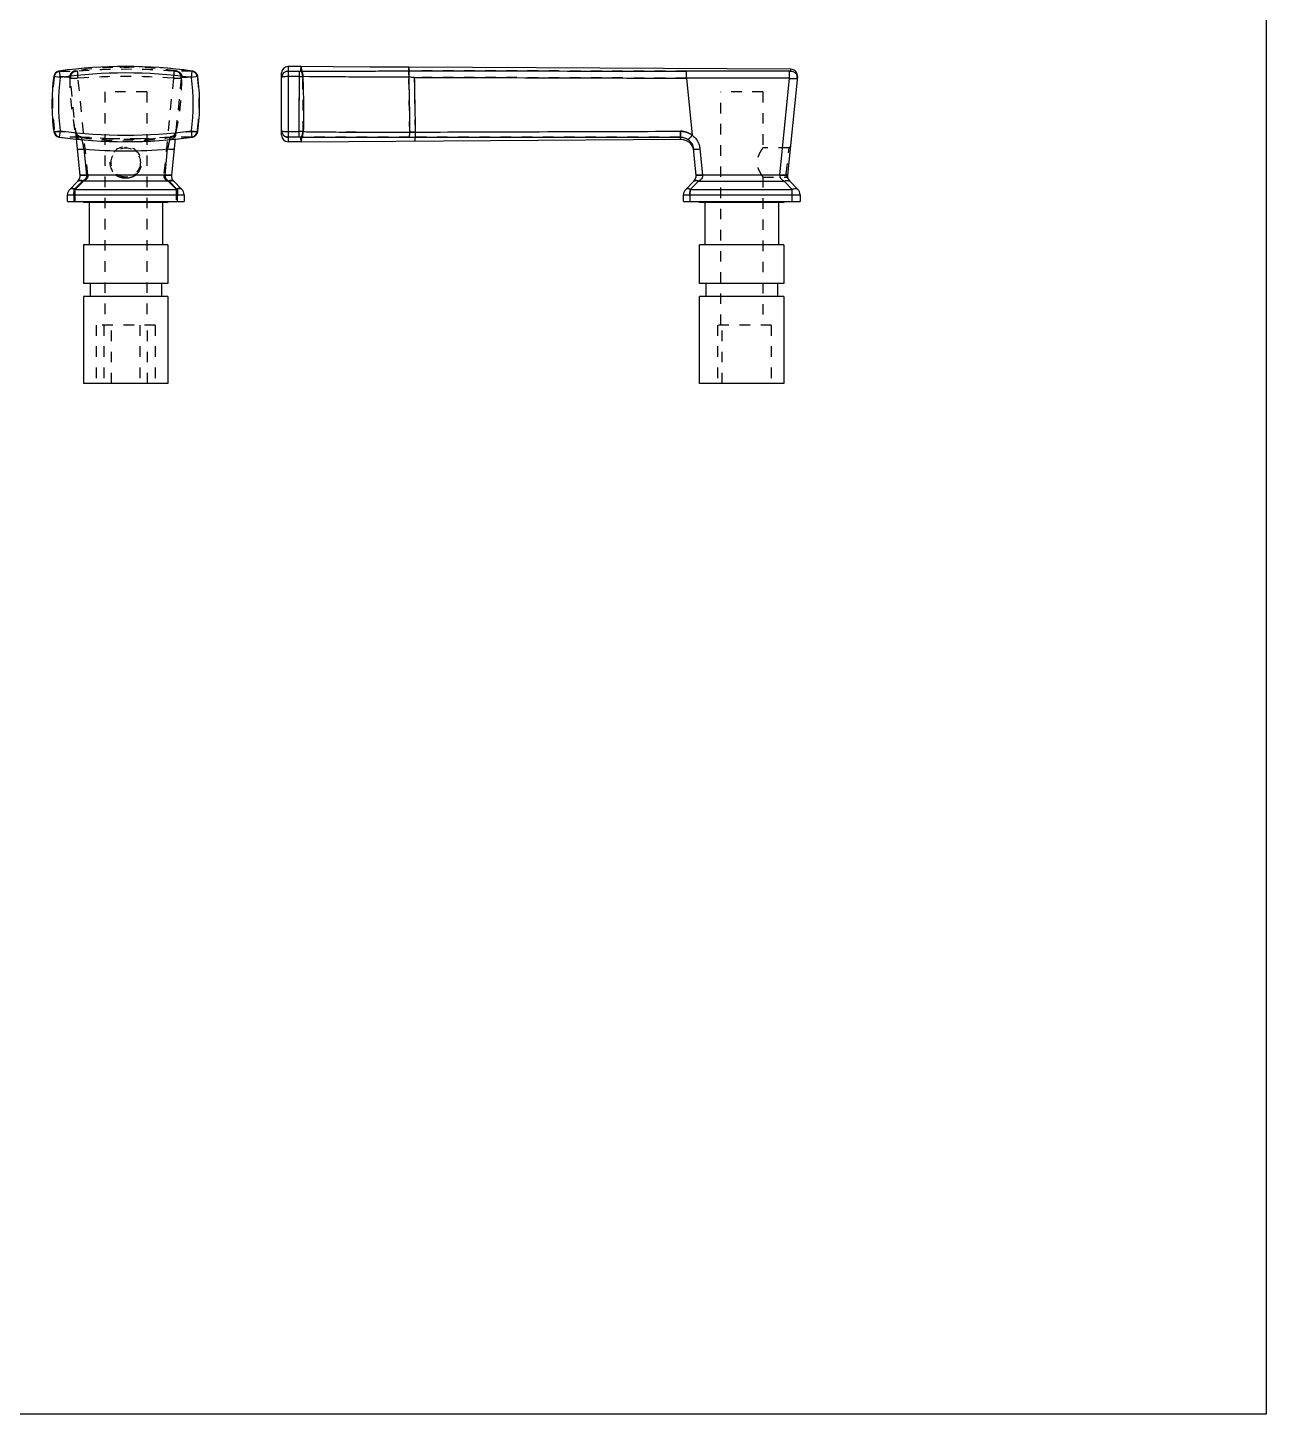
# Model space of a CAD drawing. Header units: millimetres. Extents: x 583 to 1942, y -5112 to 253.
# Drawn here: x 1082.4 to 1273.5, y -233.6 to -19.6 of the extents above; entities that cross this region are included whole.
import ezdxf

# ---------------------------------------------------------------- set-up
doc = ezdxf.new("R2010")
doc.units = ezdxf.units.MM
doc.header["$LTSCALE"] = 16.335
doc.linetypes.add('HIDDEN', pattern=[0.2, 0.1, -0.1])
doc.layers.get('0').update_dxf_attribs({"linetype": 'CONTINUOUS'})
doc.layers.add('DEFAULT_2', color=8, linetype='HIDDEN')

msp = doc.modelspace()

# ---------------------------------------------------------------- linework, layer by layer
at = {"color": 7, "linetype": 'Continuous'}
for p, q in [((1122.585, -25.629), (1122.585, -37.229)), ((1124.579, -25.629), (1122.585, -25.629)), ((1124.58, -25.707), (1124.579, -25.629)), ((1124.595, -25.63), (1124.622, -26.326)), ((1087.411, -27.321), (1086.42, -27.186)), ((1087.274, -26.331), (1087.411, -27.321)), ((1107.652, -27.321), (1107.788, -26.331)), ((1108.643, -27.186), (1107.652, -27.321)), ((1121.585, -36.229), (1121.585, -26.629)), ((1122.585, -26.331), (1124.298, -26.331)), ((1124.298, -27.186), (1122.585, -27.186)), ((1124.298, -26.331), (1124.298, -27.186)), ((1124.606, -26.326), (1124.622, -26.326)), ((1200.173, -26.063), (1141.199, -25.725)), ((1141.216, -26.303), (1141.201, -25.726)), ((1141.216, -26.303), (1142.056, -26.304)), ((1199.941, -26.353), (1184.034, -26.335)), ((1184.034, -27.43), (1184.912, -36.206)), ((1199.939, -27.45), (1184.034, -27.43)), ((1198.447, -42.371), (1199.939, -27.45)), ((1201.162, -27.163), (1199.641, -42.371)), ((1199.939, -27.45), (1199.941, -26.353)), ((1200.141, -26.338), (1200.173, -26.063)), ((1086.42, -35.672), (1087.411, -35.537)), ((1087.411, -35.537), (1087.274, -36.527)), ((1107.788, -36.527), (1107.652, -35.537)), ((1107.652, -35.537), (1108.643, -35.672)), ((1122.585, -35.672), (1124.217, -35.672)), ((1124.217, -35.672), (1124.217, -36.527)), ((1142.201, -35.747), (1142.188, -35.747)), ((1090.475, -42.371), (1089.915, -36.77)), ((1091.068, -38.354), (1091.47, -42.371)), ((1103.593, -42.371), (1103.995, -38.354)), ((1105.148, -36.77), (1104.588, -42.371)), ((1124.217, -36.527), (1122.585, -36.527)), ((1124.578, -37.229), (1122.585, -37.229)), ((1124.578, -37.229), (1124.577, -37.151)), ((1124.595, -37.227), (1183.153, -36.85)), ((1124.595, -37.227), (1124.599, -37.15)), ((1124.599, -37.15), (1124.635, -36.535)), ((1141.327, -36.54), (1142.201, -36.539)), ((1142.211, -37.113), (1142.201, -36.539)), ((1183.128, -36.508), (1183.153, -36.85)), ((1185.528, -42.371), (1185.127, -38.354)), ((1186.122, -38.354), (1186.523, -42.371)), ((1103.593, -42.371), (1091.47, -42.371)), ((1198.447, -42.371), (1186.523, -42.371)), ((1088.883, -44.585), (1090.129, -43.339)), ((1090.836, -43.339), (1089.59, -44.585)), ((1089.59, -44.585), (1105.473, -44.585)), ((1104.226, -43.339), (1090.836, -43.339)), ((1105.473, -44.585), (1104.226, -43.339)), ((1104.933, -43.339), (1106.18, -44.585)), ((1183.936, -44.585), (1185.183, -43.339)), ((1185.89, -43.339), (1184.643, -44.585)), ((1184.643, -44.585), (1200.385, -44.585)), ((1185.89, -43.339), (1199.138, -43.339)), ((1200.385, -44.585), (1199.138, -43.339)), ((1199.987, -43.339), (1201.233, -44.585)), ((1200.385, -46.436), (1200.385, -44.585)), ((1088.531, -46.436), (1088.531, -45.434)), ((1088.531, -45.434), (1106.531, -45.434)), ((1088.531, -46.436), (1106.531, -46.436)), ((1089.531, -45.434), (1089.531, -46.436)), ((1091.031, -46.436), (1091.031, -46.636)), ((1104.031, -46.636), (1091.032, -46.636)), ((1091.881, -46.636), (1091.881, -53.136)), ((1103.181, -46.636), (1103.181, -53.136)), ((1104.031, -46.436), (1104.031, -46.636)), ((1105.531, -46.436), (1105.531, -45.434)), ((1106.531, -45.434), (1106.531, -46.436)), ((1183.585, -45.434), (1201.585, -45.434)), ((1183.585, -46.436), (1183.585, -45.434)), ((1183.585, -46.436), (1201.585, -46.436)), ((1184.585, -45.434), (1184.585, -46.436)), ((1186.085, -46.636), (1186.085, -46.436)), ((1199.085, -46.636), (1186.085, -46.636)), ((1186.935, -53.136), (1186.935, -46.636)), ((1198.235, -46.636), (1198.235, -53.136)), ((1199.085, -46.436), (1199.085, -46.636)), ((1201.585, -45.434), (1201.585, -46.436)), ((1091.031, -53.136), (1091.031, -59.136)), ((1104.031, -53.136), (1091.032, -53.136)), ((1104.031, -53.136), (1104.031, -59.136)), ((1199.085, -53.136), (1186.085, -53.136)), ((1186.085, -59.136), (1186.085, -53.136)), ((1199.085, -53.136), (1199.085, -59.136)), ((1104.031, -59.136), (1091.032, -59.136)), ((1092.031, -59.136), (1092.031, -61.136)), ((1103.031, -59.136), (1103.031, -61.136)), ((1199.085, -59.136), (1186.085, -59.136)), ((1187.085, -61.136), (1187.085, -59.136)), ((1198.085, -59.136), (1198.085, -61.136)), ((1091.031, -61.136), (1091.031, -74.536)), ((1104.031, -61.136), (1091.032, -61.136)), ((1104.031, -61.136), (1104.031, -74.536)), ((1199.085, -61.136), (1186.085, -61.136)), ((1186.085, -74.536), (1186.085, -61.136)), ((1199.085, -61.136), (1199.085, -74.536)), ((1104.031, -74.536), (1091.032, -74.536)), ((1199.085, -74.536), (1186.085, -74.536))]:
    msp.add_line(p, q, dxfattribs=at)
msp.add_lwpolyline([(900.731, 123.441), (1273.515, 123.441), (1273.515, -233.611), (900.731, -233.611)], close=True)
for points in [[(1141.201, -25.726), (1135.183, -25.716), (1129.547, -25.702), (1124.595, -25.63)], [(1183.153, -36.85), (1183.541, -36.886), (1184.027, -37.045), (1184.457, -37.322), (1184.802, -37.7), (1185.04, -38.152), (1185.089, -38.363)]]:
    msp.add_lwpolyline(points, dxfattribs=at)
for centre, radius, start, end in [((1097.531, -100.949), 75.32, 82.17328, 97.82672), ((1122.585, -26.629), 1, 90, 180), ((1117.569, -31.429), 31.437, 172.24357, 187.75646), ((1087.411, -27.321), 1, 97.82589, 172.23243), ((1117.569, -31.429), 30.437, 172.24393, 187.75609), ((1097.531, -100.951), 74.322, 82.17343, 97.82654), ((1077.494, -31.429), 30.437, 352.24393, 7.75609), ((1107.652, -27.321), 1, 7.76757, 82.17411), ((1077.494, -31.429), 31.437, 352.24357, 7.75646), ((1122.574, -27.322), 0.99, 143.72902, 179.92829), ((2787.336, -47.209), 1663.159, 179.31019, 179.602533), ((1124.298, -19.458), 6.873, 269.99736, 272.08186), ((1124.587, -28.479), 2.153, 89.47337, 91.02774), ((1124.78, -31.017), 3.828, 88.86528, 89.74008), ((1200.167, -27.063), 1, 354.28941, 89.67188), ((1200.157, -27.333), 0.983, 9.88757, 14.23324), ((1200.145, -27.335), 0.995, 8.15622, 9.89277), ((1200.137, -27.336), 1.003, 354.35151, 8.15338), ((1087.411, -35.537), 1, 187.76756, 262.17411), ((1097.531, 38.093), 74.322, 262.17343, 277.82654), ((1107.652, -35.537), 1, 277.82589, 352.23244), ((1122.574, -35.535), 0.99, 180.07116, 216.2205), ((1122.585, -36.229), 1, 180, 270), ((1123.354, -308.02), 272.35, 89.685, 89.81846), ((1124.873, -31.851), 3.823, 269.68599, 270.73165), ((1124.945, -34.782), 0.893, 268.473, 269.45662), ((1183.137, -38.581), 2.965, 53.23397, 90.15175), ((1097.531, 38.091), 75.32, 262.17328, 277.82672), ((1097.531, 31.796), 70.447, 264.73598, 275.264), ((1225.554, -61.803), 123.8, 168.39928, 169.08167), ((1124.222, -43.155), 6.628, 87.29539, 90.03824), ((1124.585, -34.366), 2.169, 268.66825, 270.50809), ((1124.585, -34.436), 2.099, 270.53758, 271.38975), ((1089.281, -42.49), 1.2, 315, 5.71059), ((1105.782, -42.49), 1.2, 174.28941, 225), ((1184.334, -42.49), 1.2, 314.9989, 5.71059), ((1200.835, -42.49), 1.2, 174.28941, 225), ((1089.731, -45.434), 1.2, 135, 180), ((1105.331, -45.434), 1.2, 0, 45), ((1184.785, -45.434), 1.2, 134.99967, 180), ((1200.385, -45.434), 1.2, 0, 45)]:
    msp.add_arc(centre, radius, start, end, dxfattribs=at)
for points, knots in [([(1122.585, -27.186), (1122.457, -27.186), (1122.221, -27.192), (1121.943, -27.214), (1121.763, -27.243), (1121.68, -27.262), (1121.63, -27.281), (1121.603, -27.294), (1121.585, -27.31), (1121.585, -27.321)], [0, 0, 0, 0, 0.3735406, 0.6912777, 0.8142711, 0.9072587, 0.9417514, 0.9681799, 1, 1, 1, 1]), ([(1121.776, -26.738), (1121.868, -26.614), (1122.115, -26.404), (1122.429, -26.331), (1122.585, -26.331)], [0, 0, 0, 0, 0.4991046, 1, 1, 1, 1]), ([(1124.298, -27.186), (1124.34, -27.186), (1124.507, -27.187), (1124.673, -27.188), (1124.798, -27.189)], [0, 0, 0, 0, 0.2525306, 1, 1, 1, 1]), ([(1124.548, -26.326), (1124.555, -26.197), (1124.567, -25.991), (1124.579, -25.784), (1124.58, -25.707)], [0, 0, 0, 0, 0.6246655, 1, 1, 1, 1]), ([(1124.548, -26.326), (1124.563, -26.334), (1124.595, -26.362), (1124.634, -26.423), (1124.673, -26.508), (1124.724, -26.663), (1124.77, -26.893), (1124.791, -27.087), (1124.798, -27.189)], [0, 0, 0, 0, 0.0563341, 0.1339992, 0.2362617, 0.3618436, 0.6666699, 1, 1, 1, 1]), ([(1124.606, -26.326), (1124.623, -26.334), (1124.656, -26.362), (1124.698, -26.423), (1124.738, -26.509), (1124.79, -26.664), (1124.834, -26.894), (1124.851, -27.088), (1124.856, -27.19)], [0, 0, 0, 0, 0.0592351, 0.1385901, 0.2414463, 0.3667648, 0.6694108, 1, 1, 1, 1]), ([(1124.622, -26.326), (1126.004, -26.347), (1131.536, -26.384), (1137.067, -26.301), (1141.216, -26.303)], [0, 0, 0, 0, 0.249876, 1, 1, 1, 1]), ([(1124.86, -27.19), (1124.858, -27.086), (1124.843, -26.893), (1124.801, -26.664), (1124.753, -26.513), (1124.714, -26.427), (1124.673, -26.365), (1124.639, -26.335), (1124.622, -26.326)], [0, 0, 0, 0, 0.3370442, 0.6331196, 0.7551411, 0.8569222, 0.938059, 1, 1, 1, 1]), ([(1124.86, -27.19), (1124.894, -28.604), (1124.965, -31.431), (1124.962, -34.261), (1124.922, -35.674)], [0, 0, 0, 0, 0.5001122, 1, 1, 1, 1]), ([(1141.224, -27.297), (1138.469, -27.273), (1133.015, -27.257), (1127.56, -27.228), (1124.86, -27.19)], [0, 0, 0, 0, 0.5050522, 1, 1, 1, 1]), ([(1141.216, -26.303), (1141.218, -26.417), (1141.222, -26.748), (1141.225, -27.079), (1141.224, -27.297)], [0, 0, 0, 0, 0.3430771, 1, 1, 1, 1]), ([(1141.224, -27.297), (1141.224, -28.712), (1141.274, -31.53), (1141.334, -34.347), (1141.341, -35.749)], [0, 0, 0, 0, 0.5024094, 1, 1, 1, 1]), ([(1142.057, -27.3), (1142.067, -28.715), (1142.131, -31.53), (1142.187, -34.346), (1142.188, -35.747)], [0, 0, 0, 0, 0.5024015, 1, 1, 1, 1]), ([(1184.034, -27.43), (1184.034, -27.185), (1184.034, -26.82), (1184.034, -26.455), (1184.034, -26.335)], [0, 0, 0, 0, 0.670886, 1, 1, 1, 1]), ([(1199.939, -27.45), (1200.017, -27.456), (1200.168, -27.467), (1200.388, -27.479), (1200.592, -27.486), (1200.77, -27.487), (1200.917, -27.483), (1201.027, -27.474), (1201.095, -27.462), (1201.127, -27.449), (1201.135, -27.439), (1201.135, -27.435)], [0, 0, 0, 0, 0.1924576, 0.3777343, 0.54828, 0.6979462, 0.8212839, 0.9137738, 0.9726413, 0.9895919, 1, 1, 1, 1]), ([(1199.941, -26.353), (1199.966, -26.353), (1200.003, -26.353), (1200.05, -26.351), (1200.08, -26.349), (1200.105, -26.347), (1200.124, -26.345), (1200.134, -26.342), (1200.141, -26.34), (1200.141, -26.338)], [0, 0, 0, 0, 0.37751, 0.5488187, 0.6992118, 0.8224478, 0.9150745, 0.9745469, 1, 1, 1, 1]), ([(1200.141, -26.338), (1200.243, -26.339), (1200.457, -26.371), (1200.701, -26.498), (1200.871, -26.648), (1201.011, -26.826), (1201.082, -26.984), (1201.109, -27.092)], [0, 0, 0, 0, 0.2320921, 0.4846086, 0.6151934, 0.745907, 1, 1, 1, 1]), ([(1121.585, -35.537), (1121.585, -35.547), (1121.603, -35.564), (1121.63, -35.577), (1121.68, -35.596), (1121.763, -35.615), (1121.943, -35.643), (1122.221, -35.666), (1122.457, -35.672), (1122.585, -35.672)], [0, 0, 0, 0, 0.0318208, 0.0582499, 0.0927431, 0.1857326, 0.3087282, 0.6264693, 1, 1, 1, 1]), ([(1122.585, -36.527), (1122.429, -36.527), (1122.114, -36.453), (1121.867, -36.244), (1121.776, -36.119)], [0, 0, 0, 0, 0.500905, 1, 1, 1, 1]), ([(1124.535, -36.535), (1124.553, -36.527), (1124.592, -36.501), (1124.644, -36.441), (1124.693, -36.355), (1124.758, -36.201), (1124.817, -35.971), (1124.843, -35.776), (1124.852, -35.674)], [0, 0, 0, 0, 0.0638053, 0.1461097, 0.2503673, 0.3757542, 0.6752912, 1, 1, 1, 1]), ([(1124.604, -36.535), (1124.649, -36.518), (1124.709, -36.456), (1124.77, -36.353), (1124.836, -36.199), (1124.893, -35.97), (1124.915, -35.776), (1124.922, -35.674)], [0, 0, 0, 0, 0.1506354, 0.2558912, 0.3811709, 0.6783298, 1, 1, 1, 1]), ([(1124.635, -36.535), (1124.679, -36.517), (1124.738, -36.454), (1124.797, -36.351), (1124.859, -36.197), (1124.912, -35.969), (1124.932, -35.775), (1124.937, -35.675)], [0, 0, 0, 0, 0.1507767, 0.2561101, 0.3814224, 0.6784635, 1, 1, 1, 1]), ([(1124.937, -35.674), (1125.1, -35.677), (1125.428, -35.685), (1125.921, -35.693), (1126.416, -35.701), (1127.08, -35.71), (1127.914, -35.72), (1129.259, -35.731), (1130.956, -35.74), (1133.006, -35.745), (1135.073, -35.749), (1137.853, -35.752), (1139.944, -35.751), (1141.341, -35.749)], [0, 0, 0, 0, 0.0299162, 0.0599642, 0.0901381, 0.1204262, 0.1813465, 0.2426923, 0.3664947, 0.4915488, 0.6176228, 0.7445264, 1, 1, 1, 1]), ([(1141.327, -36.54), (1141.331, -36.509), (1141.333, -36.419), (1141.338, -36.247), (1141.34, -36.013), (1141.341, -35.84), (1141.341, -35.749)], [0, 0, 0, 0, 0.1163195, 0.3430269, 0.6535542, 1, 1, 1, 1]), ([(1142.188, -35.747), (1142.188, -35.922), (1142.188, -36.186), (1142.188, -36.45), (1142.187, -36.539)], [0, 0, 0, 0, 0.6611989, 1, 1, 1, 1]), ([(1183.128, -36.508), (1183.129, -36.479), (1183.129, -36.384), (1183.129, -36.194), (1183.129, -35.925), (1183.129, -35.723), (1183.129, -35.616)], [0, 0, 0, 0, 0.0961542, 0.3189928, 0.6408871, 1, 1, 1, 1]), ([(1184.912, -36.206), (1184.844, -36.296), (1184.743, -36.427), (1184.61, -36.592), (1184.522, -36.699), (1184.448, -36.786), (1184.389, -36.849), (1184.352, -36.886), (1184.33, -36.903), (1184.322, -36.907), (1184.318, -36.908)], [0, 0, 0, 0, 0.3658318, 0.5381648, 0.6911477, 0.8165794, 0.9103489, 0.970524, 0.9887898, 1, 1, 1, 1]), ([(1184.912, -36.206), (1185.081, -36.333), (1185.394, -36.622), (1185.762, -37.143), (1186.015, -37.728), (1186.101, -38.144), (1186.122, -38.354)], [0, 0, 0, 0, 0.2503259, 0.5004078, 0.7502802, 1, 1, 1, 1]), ([(1090.073, -38.354), (1090.074, -38.362), (1090.092, -38.372), (1090.116, -38.378), (1090.166, -38.387), (1090.251, -38.393), (1090.378, -38.396), (1090.533, -38.392), (1090.767, -38.381), (1090.947, -38.366), (1091.068, -38.354)], [0, 0, 0, 0, 0.0243321, 0.0476897, 0.0800616, 0.1732859, 0.3016754, 0.4595848, 0.6362298, 1, 1, 1, 1]), ([(1091.068, -38.354), (1091.041, -38.215), (1090.947, -37.733), (1090.851, -37.251), (1090.78, -36.908)], [0, 0, 0, 0, 0.2877554, 1, 1, 1, 1]), ([(1103.995, -38.354), (1104.116, -38.366), (1104.296, -38.381), (1104.53, -38.392), (1104.685, -38.396), (1104.812, -38.393), (1104.896, -38.387), (1104.946, -38.378), (1104.971, -38.372), (1104.989, -38.362), (1104.99, -38.354)], [0, 0, 0, 0, 0.3637702, 0.5404152, 0.6983246, 0.8267141, 0.9199384, 0.9523103, 0.9756679, 1, 1, 1, 1]), ([(1124.577, -37.151), (1124.574, -37.074), (1124.559, -36.868), (1124.543, -36.663), (1124.535, -36.535)], [0, 0, 0, 0, 0.3753438, 1, 1, 1, 1]), ([(1124.635, -36.535), (1125.987, -36.536), (1129.425, -36.538), (1134.989, -36.542), (1139.201, -36.541), (1141.327, -36.54)], [0, 0, 0, 0, 0.2429088, 0.617882, 1, 1, 1, 1]), ([(1183.128, -36.508), (1183.34, -36.508), (1183.767, -36.578), (1184.149, -36.78), (1184.318, -36.908)], [0, 0, 0, 0, 0.4996925, 1, 1, 1, 1]), ([(1184.318, -36.908), (1184.544, -37.078), (1184.926, -37.518), (1185.098, -38.074), (1185.127, -38.354)], [0, 0, 0, 0, 0.4999965, 1, 1, 1, 1]), ([(1185.127, -38.354), (1185.127, -38.362), (1185.145, -38.372), (1185.17, -38.378), (1185.22, -38.387), (1185.304, -38.393), (1185.431, -38.396), (1185.586, -38.392), (1185.82, -38.381), (1186, -38.366), (1186.122, -38.354)], [0, 0, 0, 0, 0.0243322, 0.0476899, 0.080062, 0.1732865, 0.3016762, 0.4595858, 0.6362306, 1, 1, 1, 1]), ([(1091.47, -42.371), (1091.349, -42.383), (1091.169, -42.397), (1090.935, -42.409), (1090.78, -42.412), (1090.653, -42.41), (1090.568, -42.404), (1090.518, -42.395), (1090.494, -42.388), (1090.476, -42.379), (1090.475, -42.371)], [0, 0, 0, 0, 0.3631813, 0.5397348, 0.6977003, 0.8262635, 0.9196999, 0.9521647, 0.9755962, 1, 1, 1, 1]), ([(1091.47, -42.371), (1091.488, -42.469), (1091.477, -42.678), (1091.33, -42.953), (1091.106, -43.174), (1090.929, -43.288), (1090.836, -43.339)], [0, 0, 0, 0, 0.2429514, 0.489927, 0.7427963, 1, 1, 1, 1]), ([(1103.593, -42.371), (1103.582, -42.424), (1103.577, -42.533), (1103.608, -42.692), (1103.671, -42.839), (1103.788, -43.01), (1103.972, -43.184), (1104.14, -43.292), (1104.226, -43.339)], [0, 0, 0, 0, 0.1313613, 0.262406, 0.3908825, 0.5167521, 0.7612414, 1, 1, 1, 1]), ([(1104.588, -42.371), (1104.587, -42.379), (1104.569, -42.388), (1104.545, -42.395), (1104.495, -42.404), (1104.411, -42.41), (1104.284, -42.412), (1104.129, -42.409), (1103.895, -42.397), (1103.714, -42.383), (1103.593, -42.371)], [0, 0, 0, 0, 0.0242635, 0.0475483, 0.0798284, 0.1728414, 0.3010567, 0.4589085, 0.6356428, 1, 1, 1, 1]), ([(1186.523, -42.371), (1186.402, -42.383), (1186.222, -42.397), (1185.989, -42.409), (1185.834, -42.412), (1185.706, -42.41), (1185.622, -42.404), (1185.571, -42.395), (1185.547, -42.388), (1185.529, -42.379), (1185.528, -42.371)], [0, 0, 0, 0, 0.3631813, 0.5397348, 0.6977003, 0.8262635, 0.9196999, 0.9521647, 0.9755962, 1, 1, 1, 1]), ([(1186.523, -42.371), (1186.541, -42.469), (1186.531, -42.678), (1186.383, -42.953), (1186.16, -43.174), (1185.983, -43.288), (1185.89, -43.339)], [0, 0, 0, 0, 0.2429514, 0.489927, 0.7427963, 1, 1, 1, 1]), ([(1198.447, -42.371), (1198.435, -42.425), (1198.43, -42.538), (1198.477, -42.754), (1198.627, -42.984), (1198.868, -43.188), (1199.047, -43.293), (1199.138, -43.339)], [0, 0, 0, 0, 0.1309892, 0.2614421, 0.5140771, 0.7592724, 1, 1, 1, 1]), ([(1199.641, -42.371), (1199.64, -42.38), (1199.619, -42.391), (1199.59, -42.4), (1199.551, -42.407), (1199.501, -42.412), (1199.412, -42.418), (1199.276, -42.42), (1199.09, -42.416), (1198.81, -42.403), (1198.593, -42.385), (1198.447, -42.371)], [0, 0, 0, 0, 0.0242631, 0.0475474, 0.0798265, 0.1216873, 0.1728609, 0.3010726, 0.4589204, 0.6356505, 1, 1, 1, 1]), ([(1089.59, -44.585), (1089.527, -44.553), (1089.399, -44.502), (1089.203, -44.466), (1089.022, -44.489), (1088.92, -44.547), (1088.883, -44.585)], [0, 0, 0, 0, 0.2829276, 0.5496817, 0.7875334, 1, 1, 1, 1]), ([(1089.531, -45.434), (1089.531, -45.28), (1089.54, -44.996), (1089.569, -44.713), (1089.59, -44.585)], [0, 0, 0, 0, 0.5411425, 1, 1, 1, 1]), ([(1090.129, -43.339), (1090.167, -43.301), (1090.268, -43.243), (1090.449, -43.22), (1090.645, -43.256), (1090.773, -43.307), (1090.836, -43.339)], [0, 0, 0, 0, 0.2124795, 0.4503382, 0.7170884, 1, 1, 1, 1]), ([(1104.226, -43.339), (1104.296, -43.304), (1104.433, -43.251), (1104.636, -43.219), (1104.809, -43.248), (1104.9, -43.305), (1104.933, -43.339)], [0, 0, 0, 0, 0.3121423, 0.584685, 0.8096205, 1, 1, 1, 1]), ([(1106.18, -44.585), (1106.146, -44.551), (1106.055, -44.495), (1105.882, -44.466), (1105.68, -44.497), (1105.543, -44.55), (1105.473, -44.585)], [0, 0, 0, 0, 0.1903913, 0.4153342, 0.6878744, 1, 1, 1, 1]), ([(1105.473, -44.585), (1105.494, -44.714), (1105.522, -44.996), (1105.531, -45.28), (1105.531, -45.434)], [0, 0, 0, 0, 0.4592558, 1, 1, 1, 1]), ([(1184.643, -44.585), (1184.58, -44.553), (1184.452, -44.502), (1184.256, -44.466), (1184.075, -44.489), (1183.974, -44.547), (1183.936, -44.585)], [0, 0, 0, 0, 0.2829276, 0.5496817, 0.7875334, 1, 1, 1, 1]), ([(1184.585, -45.434), (1184.585, -45.28), (1184.594, -44.996), (1184.622, -44.713), (1184.643, -44.585)], [0, 0, 0, 0, 0.5411425, 1, 1, 1, 1]), ([(1185.183, -43.339), (1185.22, -43.301), (1185.322, -43.243), (1185.503, -43.22), (1185.698, -43.256), (1185.827, -43.307), (1185.89, -43.339)], [0, 0, 0, 0, 0.2124798, 0.4503387, 0.7170888, 1, 1, 1, 1]), ([(1199.138, -43.339), (1199.222, -43.297), (1199.387, -43.232), (1199.63, -43.195), (1199.837, -43.23), (1199.947, -43.298), (1199.987, -43.339)], [0, 0, 0, 0, 0.3124611, 0.58482, 0.809764, 1, 1, 1, 1]), ([(1200.385, -44.585), (1200.466, -44.544), (1200.625, -44.481), (1200.863, -44.443), (1201.075, -44.472), (1201.19, -44.542), (1201.233, -44.585)], [0, 0, 0, 0, 0.3020114, 0.5671693, 0.7956576, 1, 1, 1, 1])]:
    msp.add_open_spline(points, degree=3, knots=knots, dxfattribs=at)
for points in [[(1142.057, -27.3), (1141.779, -27.298), (1141.502, -27.299), (1141.224, -27.297)], [(1142.056, -26.304), (1156.049, -26.314), (1170.041, -26.324), (1184.034, -26.335)], [(1142.057, -27.3), (1156.049, -27.343), (1170.042, -27.386), (1184.034, -27.43)], [(1142.188, -35.747), (1141.906, -35.748), (1141.624, -35.748), (1141.341, -35.749)], [(1142.201, -35.747), (1155.844, -35.704), (1169.486, -35.661), (1183.129, -35.616)], [(1142.201, -36.539), (1155.843, -36.529), (1169.486, -36.519), (1183.128, -36.507)]]:
    msp.add_open_spline(points, degree=3, dxfattribs=at)
at = {"layer": 'DEFAULT_2', "color": 8, "linetype": 'HIDDEN'}
for p, q in [((1124.59, -25.629), (1124.579, -25.629)), ((1088.879, -27.3), (1088.877, -27.297)), ((1089.915, -36.77), (1088.981, -27.43)), ((1089.729, -26.303), (1089.733, -26.304)), ((1089.881, -26.335), (1089.733, -26.304)), ((1089.881, -26.335), (1089.901, -26.353)), ((1090.101, -26.338), (1089.901, -26.353)), ((1091.669, -42.371), (1090.175, -27.435)), ((1096.635, -25.723), (1096.819, -25.72)), ((1097.231, -25.716), (1096.798, -25.72)), ((1097.538, -25.716), (1097.026, -25.718)), ((1097.279, -25.716), (1097.539, -25.716)), ((1097.538, -25.716), (1098.042, -25.718)), ((1098.269, -25.72), (1097.843, -25.716)), ((1098.425, -25.723), (1098.249, -25.72)), ((1104.887, -27.435), (1103.394, -42.371)), ((1105.103, -26.349), (1104.962, -26.338)), ((1105.161, -26.353), (1105.103, -26.349)), ((1106.082, -27.43), (1105.148, -36.77)), ((1105.161, -26.353), (1105.182, -26.335)), ((1105.33, -26.304), (1105.182, -26.335)), ((1105.333, -26.303), (1105.33, -26.304)), ((1108.579, -27.189), (1108.563, -27.19)), ((1124.622, -26.326), (1124.606, -26.326)), ((1141.201, -25.726), (1141.21, -26.303)), ((1141.341, -35.749), (1141.224, -27.297)), ((1142.057, -27.3), (1141.224, -27.297)), ((1142.057, -27.3), (1142.188, -35.747)), ((1094.281, -29.536), (1094.281, -65.536)), ((1100.781, -29.536), (1094.282, -29.536)), ((1100.781, -29.536), (1100.781, -65.536)), ((1195.835, -29.536), (1189.335, -29.536)), ((1189.335, -65.536), (1189.335, -29.536)), ((1195.835, -29.536), (1195.835, -38.186)), ((1086.549, -35.674), (1086.555, -35.675)), ((1086.555, -35.675), (1089.733, -35.749)), ((1089.733, -35.749), (1089.741, -35.747)), ((1089.741, -35.747), (1089.741, -35.747)), ((1089.8, -35.649), (1089.8, -35.648)), ((1089.8, -35.648), (1089.801, -35.656)), ((1089.801, -35.656), (1089.805, -35.693)), ((1089.805, -35.693), (1089.819, -35.819)), ((1089.819, -35.819), (1089.858, -36.206)), ((1105.239, -35.863), (1105.255, -35.719)), ((1105.322, -35.747), (1105.322, -35.747)), ((1124.922, -35.674), (1124.937, -35.675)), ((1141.341, -35.749), (1142.188, -35.747)), ((1087.347, -36.535), (1087.341, -36.535)), ((1090.549, -36.54), (1087.347, -36.535)), ((1090.559, -36.539), (1090.549, -36.54)), ((1090.691, -36.507), (1090.559, -36.539)), ((1090.559, -36.539), (1090.559, -36.539)), ((1097.531, -38.006), (1097.531, -38.186)), ((1104.504, -36.539), (1104.372, -36.507)), ((1104.514, -36.54), (1104.504, -36.539)), ((1104.504, -36.539), (1104.504, -36.539)), ((1107.716, -36.535), (1104.514, -36.54)), ((1107.716, -36.535), (1107.722, -36.535)), ((1124.578, -37.229), (1124.591, -37.229)), ((1124.635, -36.535), (1124.595, -37.227)), ((1183.153, -36.85), (1183.128, -36.508)), ((1185.089, -38.363), (1185.156, -38.65)), ((1199.879, -38.186), (1195.835, -38.186)), ((1199.442, -42.194), (1199.879, -38.186)), ((1200.078, -38.006), (1199.879, -38.186)), ((1096.002, -42.371), (1096.127, -42.194)), ((1097.531, -42.686), (1097.531, -42.83)), ((1099.06, -42.371), (1098.936, -42.194)), ((1195.835, -42.686), (1199.493, -42.686)), ((1195.835, -42.686), (1195.835, -65.536)), ((1199.641, -42.371), (1199.442, -42.194)), ((1199.493, -42.686), (1199.685, -42.83)), ((1089.731, -44.585), (1090.978, -43.339)), ((1089.731, -46.436), (1089.731, -44.585)), ((1104.085, -43.339), (1105.331, -44.585)), ((1105.331, -44.585), (1105.331, -46.436)), ((1092.981, -65.536), (1092.981, -74.536)), ((1102.081, -65.536), (1092.982, -65.536)), ((1094.155, -65.536), (1094.155, -74.536)), ((1095.35, -74.536), (1095.35, -65.536)), ((1099.713, -65.536), (1099.713, -74.536)), ((1100.908, -74.536), (1100.908, -65.536)), ((1102.081, -65.536), (1102.081, -74.536)), ((1197.135, -65.536), (1188.835, -65.536)), ((1188.835, -65.536), (1188.835, -74.536)), ((1189.535, -74.536), (1189.535, -65.536)), ((1197.135, -65.536), (1197.135, -74.536))]:
    msp.add_line(p, q, dxfattribs=at)
for points in [[(1090.691, -36.508), (1090.614, -36.497), (1090.512, -36.473), (1090.415, -36.439), (1090.323, -36.397), (1090.237, -36.345), (1090.158, -36.287), (1090.086, -36.222), (1090.022, -36.153), (1089.967, -36.08), (1089.92, -36.004), (1089.881, -35.927), (1089.849, -35.851), (1089.826, -35.776), (1089.81, -35.711), (1089.803, -35.669), (1089.801, -35.653), (1089.8, -35.649)], [(1105.263, -35.649), (1105.263, -35.648), (1105.262, -35.652), (1105.26, -35.669), (1105.251, -35.715), (1105.236, -35.779), (1105.214, -35.848), (1105.186, -35.918), (1105.151, -35.99), (1105.108, -36.062), (1105.057, -36.132), (1104.999, -36.199), (1104.935, -36.262), (1104.864, -36.319), (1104.786, -36.37), (1104.704, -36.415), (1104.617, -36.451), (1104.527, -36.48), (1104.435, -36.499), (1104.372, -36.508)], [(1105.255, -35.719), (1105.261, -35.662), (1105.262, -35.652)], [(1104.372, -36.508), (1099.859, -36.811), (1095.193, -36.81), (1090.691, -36.508)]]:
    msp.add_lwpolyline(points, dxfattribs=at)
msp.add_circle((1097.531, -40.436), 2.25, dxfattribs=at)
for centre, radius, start, end in [((1097.531, -100.936), 75.305, 82.20519, 97.79481), ((1117.947, -31.247), 31.708, 172.64798, 188.02621), ((1086.477, -27.506), 0.317, 86.01288, 88.92049), ((1133.332, -27.062), 44.456, 180.30278, 191.26845), ((1134.005, -26.962), 45.127, 180.42845, 191.22512), ((1089.877, -27.292), 1, 98.46878, 157.05996), ((1089.976, -27.33), 1, 95.45271, 185.71138), ((1089.978, -27.35), 1, 94.37778, 185.71134), ((1097.531, -78.755), 53.029, 81.53934, 98.46047), ((1097.531, -126.463), 100.4, 85.7559, 94.24412), ((1097.531, -126.557), 99.394, 85.7557, 94.2443), ((1105.087, -27.33), 1, 354.3023, 84.54729), ((1061.074, -26.964), 45.111, 348.77286, 359.57321), ((1062.016, -27.09), 44.17, 348.6958, 359.73261), ((1101.751, -23.927), 5.57, 321.04276, 322.73797), ((2787.737, -47.212), 1663.56, 179.31026, 179.602532), ((1124.3, -19.551), 6.779, 269.983, 272.0964), ((1124.781, -31.003), 3.814, 88.86417, 89.74149), ((159.138, -38.879), 965.789, 0.190123, 0.6935), ((1090.714, -35.554), 1, 191.2496, 260.52517), ((1093.689, -37.322), 4.25, 156.33155, 158.2486), ((1090.722, -35.553), 1, 191.19977, 260.6003), ((1090.791, -35.513), 1, 185.91704, 264.26349), ((1104.272, -35.513), 1, 275.73648, 354.08296), ((1104.341, -35.553), 1, 279.3997, 348.80023), ((1104.349, -35.554), 1, 279.47483, 348.7504), ((1101.377, -37.321), 4.247, 21.75123, 23.66954), ((1108.504, -35.543), 0.132, 271.4328, 273.98066), ((1108.531, -35.174), 0.501, 267.98755, 270.84642), ((1123.345, -310.302), 274.632, 89.6857, 89.81802), ((1124.872, -31.826), 3.849, 269.68926, 270.73103), ((1139.999, 1481.765), 1517.514, 269.431282, 270.05067), ((1097.531, 37.97), 75.198, 262.21617, 277.78383), ((1097.531, 5.622), 42.734, 260.60929, 279.39071), ((1097.531, 31.656), 68.506, 264.26907, 275.73089), ((1060.919, -43.09), 30.494, 11.69555, 11.82738), ((1097.531, -40.456), 2.45, 308.6175, 231.38226), ((1133.305, -42.915), 29.638, 168.17078, 168.30628), ((1124.218, -43.313), 6.786, 87.32819, 90.0063), ((1124.585, -34.48), 2.055, 270.53304, 271.39792)]:
    msp.add_arc(centre, radius, start, end, dxfattribs=at)
for points, knots in [([(1124.579, -25.629), (1124.579, -25.629), (1124.579, -25.63), (1124.58, -25.632), (1124.58, -25.636), (1124.58, -25.643), (1124.58, -25.655), (1124.58, -25.674), (1124.58, -25.699), (1124.58, -25.729), (1124.579, -25.764), (1124.577, -25.823), (1124.572, -25.909), (1124.565, -26.029), (1124.556, -26.17), (1124.551, -26.272), (1124.548, -26.326)], [0, 0, 0, 0, 0.0009847, 0.0039256, 0.0088223, 0.0156737, 0.0352364, 0.0626077, 0.0977849, 0.1407686, 0.1915625, 0.2501739, 0.3908687, 0.5628087, 0.7658885, 1, 1, 1, 1]), ([(1086.42, -27.186), (1086.42, -27.186), (1086.422, -27.187), (1086.424, -27.187), (1086.429, -27.187), (1086.44, -27.188), (1086.458, -27.188), (1086.474, -27.189), (1086.483, -27.189)], [0, 0, 0, 0, 0.0161526, 0.06302, 0.1412207, 0.2507737, 0.5635415, 1, 1, 1, 1]), ([(1086.483, -27.189), (1086.496, -27.084), (1086.554, -26.873), (1086.738, -26.599), (1087, -26.404), (1087.206, -26.34), (1087.308, -26.326)], [0, 0, 0, 0, 0.246799, 0.5048501, 0.760044, 1, 1, 1, 1]), ([(1086.5, -27.19), (1086.512, -27.085), (1086.57, -26.875), (1086.753, -26.602), (1087.012, -26.406), (1087.215, -26.34), (1087.316, -26.326)], [0, 0, 0, 0, 0.2476876, 0.5062402, 0.7611373, 1, 1, 1, 1]), ([(1088.877, -27.297), (1088.876, -27.295), (1088.872, -27.291), (1088.857, -27.285), (1088.827, -27.28), (1088.778, -27.274), (1088.71, -27.27), (1088.623, -27.265), (1088.519, -27.261), (1088.396, -27.257), (1088.197, -27.252), (1087.903, -27.244), (1087.498, -27.231), (1087.022, -27.214), (1086.681, -27.198), (1086.5, -27.189)], [0, 0, 0, 0, 0.0024375, 0.0063876, 0.0197283, 0.0406611, 0.0692579, 0.1055158, 0.1494069, 0.2008939, 0.259936, 0.4005318, 0.5709295, 0.7708654, 1, 1, 1, 1]), ([(1087.318, -26.326), (1087.216, -26.341), (1087.013, -26.409), (1086.755, -26.602), (1086.574, -26.874), (1086.513, -27.083), (1086.501, -27.19)], [0, 0, 0, 0, 0.2443482, 0.4942887, 0.747418, 1, 1, 1, 1]), ([(1087.318, -26.326), (1087.439, -26.337), (1087.692, -26.352), (1088.079, -26.359), (1088.471, -26.356), (1088.844, -26.346), (1089.133, -26.334), (1089.337, -26.325), (1089.464, -26.318), (1089.568, -26.312), (1089.639, -26.308), (1089.683, -26.305), (1089.706, -26.304), (1089.72, -26.304), (1089.727, -26.303), (1089.729, -26.303)], [0, 0, 0, 0, 0.1513757, 0.3148195, 0.4804922, 0.638572, 0.7792453, 0.8400254, 0.8928235, 0.93643, 0.9696348, 0.9819583, 0.9912275, 0.9972913, 1, 1, 1, 1]), ([(1088.956, -26.903), (1088.916, -26.995), (1088.882, -27.128), (1088.876, -27.263), (1088.877, -27.297)], [0, 0, 0, 0, 0.7488414, 1, 1, 1, 1]), ([(1088.981, -27.43), (1088.972, -27.419), (1088.938, -27.376), (1088.904, -27.332), (1088.879, -27.3)], [0, 0, 0, 0, 0.2555611, 1, 1, 1, 1]), ([(1090.175, -27.435), (1090.098, -27.442), (1089.947, -27.456), (1089.727, -27.471), (1089.524, -27.482), (1089.346, -27.487), (1089.199, -27.486), (1089.09, -27.481), (1089.023, -27.472), (1088.991, -27.462), (1088.983, -27.453), (1088.983, -27.45)], [0, 0, 0, 0, 0.1932501, 0.3792201, 0.5503136, 0.7003322, 0.8237828, 0.9160865, 0.9743125, 0.9906169, 1, 1, 1, 1]), ([(1090.175, -27.435), (1090.17, -27.371), (1090.161, -27.24), (1090.146, -27.044), (1090.135, -26.88), (1090.126, -26.755), (1090.12, -26.67), (1090.115, -26.593), (1090.111, -26.525), (1090.107, -26.468), (1090.104, -26.421), (1090.103, -26.389), (1090.102, -26.369), (1090.101, -26.358), (1090.101, -26.35), (1090.101, -26.344), (1090.101, -26.341), (1090.101, -26.338), (1090.101, -26.338)], [0, 0, 0, 0, 0.1751959, 0.3582257, 0.5378817, 0.6221871, 0.7004131, 0.7709446, 0.8328987, 0.885576, 0.9282771, 0.9605312, 0.9728647, 0.9827814, 0.9903654, 0.9957018, 0.9988779, 1, 1, 1, 1]), ([(1104.962, -26.338), (1104.962, -26.338), (1104.962, -26.341), (1104.962, -26.344), (1104.962, -26.35), (1104.962, -26.358), (1104.961, -26.369), (1104.96, -26.389), (1104.958, -26.421), (1104.956, -26.468), (1104.952, -26.525), (1104.948, -26.593), (1104.942, -26.67), (1104.937, -26.755), (1104.928, -26.88), (1104.916, -27.044), (1104.902, -27.24), (1104.892, -27.371), (1104.887, -27.435)], [0, 0, 0, 0, 0.0011219, 0.0042979, 0.0096343, 0.0172183, 0.0271349, 0.0394685, 0.0717228, 0.1144241, 0.1671018, 0.2290564, 0.2995882, 0.3778145, 0.4621201, 0.641776, 0.8248051, 1, 1, 1, 1]), ([(1106.08, -27.45), (1106.08, -27.453), (1106.071, -27.462), (1106.04, -27.472), (1105.973, -27.481), (1105.863, -27.486), (1105.717, -27.487), (1105.539, -27.482), (1105.336, -27.471), (1105.116, -27.456), (1104.965, -27.442), (1104.887, -27.435)], [0, 0, 0, 0, 0.0093825, 0.0256886, 0.0839162, 0.1762209, 0.2996715, 0.4496897, 0.6207815, 0.80675, 1, 1, 1, 1]), ([(1107.745, -26.326), (1107.626, -26.338), (1107.376, -26.353), (1106.992, -26.36), (1106.601, -26.357), (1106.226, -26.347), (1105.935, -26.335), (1105.729, -26.325), (1105.601, -26.318), (1105.496, -26.312), (1105.424, -26.308), (1105.379, -26.305), (1105.357, -26.304), (1105.343, -26.304), (1105.336, -26.303), (1105.333, -26.303)], [0, 0, 0, 0, 0.1487013, 0.3109368, 0.4765648, 0.6354083, 0.7772708, 0.838667, 0.8920187, 0.9360645, 0.9695652, 0.9819756, 0.9912872, 0.9973461, 1, 1, 1, 1]), ([(1105.333, -26.303), (1105.451, -26.321), (1105.68, -26.401), (1105.957, -26.631), (1106.142, -26.939), (1106.187, -27.178), (1106.186, -27.297)], [0, 0, 0, 0, 0.2518397, 0.4999968, 0.7481565, 1, 1, 1, 1]), ([(1106.184, -27.3), (1106.184, -27.299), (1106.185, -27.298), (1106.186, -27.297), (1106.186, -27.297)], [0, 0, 0, 0, 0.6599521, 1, 1, 1, 1]), ([(1106.186, -27.297), (1106.187, -27.295), (1106.191, -27.291), (1106.205, -27.285), (1106.236, -27.28), (1106.285, -27.274), (1106.353, -27.269), (1106.439, -27.265), (1106.544, -27.261), (1106.666, -27.257), (1106.865, -27.252), (1107.159, -27.244), (1107.565, -27.231), (1108.04, -27.214), (1108.38, -27.198), (1108.562, -27.19)], [0, 0, 0, 0, 0.0024386, 0.0063902, 0.0197351, 0.0406733, 0.0692735, 0.1055304, 0.149418, 0.200902, 0.2599446, 0.400555, 0.5709648, 0.7708859, 1, 1, 1, 1]), ([(1108.562, -27.19), (1108.549, -27.083), (1108.487, -26.874), (1108.307, -26.603), (1108.05, -26.409), (1107.847, -26.341), (1107.745, -26.326)], [0, 0, 0, 0, 0.252888, 0.5060753, 0.7557888, 1, 1, 1, 1]), ([(1107.747, -26.326), (1107.847, -26.34), (1108.051, -26.406), (1108.31, -26.602), (1108.492, -26.875), (1108.551, -27.085), (1108.563, -27.19)], [0, 0, 0, 0, 0.2388629, 0.4937606, 0.7523134, 1, 1, 1, 1]), ([(1107.755, -26.326), (1107.857, -26.34), (1108.062, -26.404), (1108.325, -26.599), (1108.509, -26.873), (1108.567, -27.084), (1108.579, -27.189)], [0, 0, 0, 0, 0.2399567, 0.4951509, 0.7532018, 1, 1, 1, 1]), ([(1108.562, -27.19), (1108.651, -27.892), (1108.905, -30.715), (1108.784, -33.567), (1108.513, -35.674)], [0, 0, 0, 0, 0.2499722, 1, 1, 1, 1]), ([(1108.643, -27.186), (1108.643, -27.186), (1108.641, -27.187), (1108.639, -27.187), (1108.633, -27.187), (1108.623, -27.188), (1108.604, -27.188), (1108.589, -27.189), (1108.579, -27.189)], [0, 0, 0, 0, 0.0161599, 0.0630272, 0.141228, 0.250779, 0.5635495, 1, 1, 1, 1]), ([(1121.776, -26.738), (1121.73, -26.801), (1121.627, -26.983), (1121.585, -27.192), (1121.585, -27.321)], [0, 0, 0, 0, 0.3760499, 1, 1, 1, 1]), ([(1124.298, -27.186), (1124.34, -27.186), (1124.507, -27.187), (1124.673, -27.188), (1124.798, -27.189)], [0, 0, 0, 0, 0.2525312, 1, 1, 1, 1]), ([(1124.622, -26.326), (1126.004, -26.347), (1131.537, -26.382), (1137.07, -26.302), (1141.222, -26.303)], [0, 0, 0, 0, 0.2497532, 1, 1, 1, 1]), ([(1124.622, -26.326), (1124.639, -26.334), (1124.672, -26.365), (1124.713, -26.427), (1124.751, -26.513), (1124.798, -26.665), (1124.839, -26.893), (1124.856, -27.086), (1124.86, -27.19)], [0, 0, 0, 0, 0.0617461, 0.1424986, 0.2439634, 0.3658407, 0.6622165, 1, 1, 1, 1]), ([(1141.224, -27.297), (1138.469, -27.273), (1133.013, -27.257), (1127.556, -27.228), (1124.856, -27.189)], [0, 0, 0, 0, 0.5050547, 1, 1, 1, 1]), ([(1141.224, -26.903), (1141.224, -26.769), (1141.223, -26.569), (1141.223, -26.369), (1141.222, -26.303)], [0, 0, 0, 0, 0.668663, 1, 1, 1, 1]), ([(1141.224, -26.903), (1141.224, -26.934), (1141.225, -27.065), (1141.224, -27.197), (1141.224, -27.297)], [0, 0, 0, 0, 0.2401654, 1, 1, 1, 1]), ([(1184.034, -27.43), (1184.034, -27.3), (1184.035, -27.055), (1184.035, -26.728), (1184.035, -26.493), (1184.035, -26.372), (1184.034, -26.335)], [0, 0, 0, 0, 0.3556981, 0.6707451, 0.8970899, 1, 1, 1, 1]), ([(1200.141, -26.338), (1200.141, -26.34), (1200.134, -26.342), (1200.124, -26.345), (1200.105, -26.347), (1200.08, -26.349), (1200.05, -26.351), (1200.003, -26.353), (1199.966, -26.353), (1199.941, -26.353)], [0, 0, 0, 0, 0.0254981, 0.0850688, 0.1777943, 0.3010799, 0.4514396, 0.6226598, 1, 1, 1, 1]), ([(1086.524, -35.674), (1086.509, -35.674), (1086.488, -35.674), (1086.462, -35.673), (1086.447, -35.673), (1086.436, -35.672), (1086.427, -35.673), (1086.423, -35.672), (1086.42, -35.672), (1086.42, -35.672)], [0, 0, 0, 0, 0.4345099, 0.6063127, 0.747333, 0.8573589, 0.9361981, 0.9837392, 1, 1, 1, 1]), ([(1086.524, -35.674), (1086.536, -35.779), (1086.592, -35.989), (1086.771, -36.262), (1087.027, -36.458), (1087.229, -36.521), (1087.328, -36.535)], [0, 0, 0, 0, 0.2491543, 0.5080188, 0.7621553, 1, 1, 1, 1]), ([(1086.549, -35.674), (1086.561, -35.778), (1086.618, -35.987), (1086.765, -36.215), (1086.924, -36.36), (1087.097, -36.472), (1087.244, -36.52), (1087.341, -36.535)], [0, 0, 0, 0, 0.2503454, 0.5097473, 0.6384834, 0.7640908, 1, 1, 1, 1]), ([(1086.555, -35.675), (1086.568, -35.778), (1086.625, -35.986), (1086.772, -36.213), (1086.931, -36.358), (1087.103, -36.47), (1087.25, -36.519), (1087.347, -36.535)], [0, 0, 0, 0, 0.2496542, 0.5089102, 0.6377615, 0.7635693, 1, 1, 1, 1]), ([(1089.796, -35.616), (1089.796, -35.616), (1089.796, -35.62), (1089.798, -35.627), (1089.799, -35.639), (1089.801, -35.655), (1089.803, -35.676), (1089.807, -35.713), (1089.814, -35.772), (1089.823, -35.856), (1089.833, -35.958), (1089.845, -36.076), (1089.854, -36.161), (1089.858, -36.206)], [0, 0, 0, 0, 0.0043648, 0.0163216, 0.0360213, 0.0636074, 0.0992225, 0.1429986, 0.2547621, 0.3976663, 0.5703376, 0.771511, 1, 1, 1, 1]), ([(1089.858, -36.206), (1089.864, -36.267), (1089.896, -36.393), (1089.999, -36.567), (1090.154, -36.715), (1090.282, -36.787), (1090.35, -36.816)], [0, 0, 0, 0, 0.2250256, 0.4677699, 0.7279452, 1, 1, 1, 1]), ([(1105.204, -36.207), (1105.198, -36.268), (1105.166, -36.394), (1105.063, -36.567), (1104.909, -36.715), (1104.781, -36.787), (1104.712, -36.816)], [0, 0, 0, 0, 0.2250364, 0.4677877, 0.7279595, 1, 1, 1, 1]), ([(1105.267, -35.616), (1105.266, -35.615), (1105.266, -35.621), (1105.265, -35.625), (1105.264, -35.639), (1105.262, -35.654), (1105.259, -35.676), (1105.255, -35.713), (1105.249, -35.772), (1105.24, -35.856), (1105.23, -35.958), (1105.218, -36.076), (1105.209, -36.161), (1105.204, -36.206)], [0, 0, 0, 0, 0.0035163, 0.0152256, 0.0350917, 0.0630675, 0.0991052, 0.1431544, 0.2549439, 0.39763, 0.5703461, 0.7717197, 1, 1, 1, 1]), ([(1105.322, -35.747), (1105.322, -35.748), (1105.325, -35.748), (1105.328, -35.749), (1105.33, -35.749)], [0, 0, 0, 0, 0.2972662, 1, 1, 1, 1]), ([(1108.507, -35.674), (1108.446, -35.677), (1108.325, -35.685), (1108.146, -35.693), (1107.972, -35.7), (1107.751, -35.71), (1107.488, -35.719), (1107.104, -35.73), (1106.679, -35.739), (1106.235, -35.745), (1105.881, -35.749), (1105.642, -35.751), (1105.496, -35.751), (1105.42, -35.751), (1105.367, -35.75), (1105.34, -35.75), (1105.33, -35.749)], [0, 0, 0, 0, 0.0581145, 0.1145404, 0.1692733, 0.2223097, 0.3232664, 0.4173687, 0.5848492, 0.7244568, 0.8359499, 0.9191426, 0.950073, 0.9738675, 0.9905113, 1, 1, 1, 1]), ([(1107.716, -36.535), (1107.813, -36.519), (1107.96, -36.47), (1108.132, -36.358), (1108.29, -36.213), (1108.438, -35.986), (1108.495, -35.778), (1108.507, -35.675)], [0, 0, 0, 0, 0.2364328, 0.362241, 0.4910925, 0.7503475, 1, 1, 1, 1]), ([(1107.722, -36.535), (1107.819, -36.521), (1107.966, -36.472), (1108.139, -36.361), (1108.297, -36.215), (1108.445, -35.987), (1108.501, -35.778), (1108.513, -35.674)], [0, 0, 0, 0, 0.2359099, 0.3615171, 0.4902529, 0.7496543, 1, 1, 1, 1]), ([(1107.734, -36.535), (1107.834, -36.521), (1108.035, -36.458), (1108.292, -36.262), (1108.471, -35.989), (1108.527, -35.779), (1108.538, -35.674)], [0, 0, 0, 0, 0.237841, 0.4919758, 0.7508417, 1, 1, 1, 1]), ([(1108.643, -35.672), (1108.643, -35.672), (1108.639, -35.672), (1108.636, -35.673), (1108.627, -35.672), (1108.615, -35.673), (1108.601, -35.673), (1108.575, -35.674), (1108.553, -35.674), (1108.538, -35.674)], [0, 0, 0, 0, 0.016262, 0.0638033, 0.1426424, 0.252668, 0.3936879, 0.5654905, 1, 1, 1, 1]), ([(1121.585, -35.537), (1121.585, -35.665), (1121.637, -35.926), (1121.86, -36.256), (1122.192, -36.476), (1122.455, -36.527), (1122.585, -36.527)], [0, 0, 0, 0, 0.2489524, 0.4984759, 0.7488959, 1, 1, 1, 1]), ([(1183.129, -35.616), (1183.129, -35.723), (1183.129, -35.925), (1183.129, -36.194), (1183.129, -36.384), (1183.129, -36.479), (1183.128, -36.508)], [0, 0, 0, 0, 0.359111, 0.6810062, 0.9038455, 1, 1, 1, 1]), ([(1183.129, -35.616), (1183.288, -35.616), (1183.607, -35.64), (1184.073, -35.754), (1184.514, -35.941), (1184.785, -36.11), (1184.912, -36.206)], [0, 0, 0, 0, 0.2501412, 0.5002178, 0.75027, 1, 1, 1, 1]), ([(1090.35, -36.816), (1090.385, -36.831), (1090.523, -36.883), (1090.671, -36.906), (1090.78, -36.908)], [0, 0, 0, 0, 0.2559909, 1, 1, 1, 1]), ([(1090.766, -36.839), (1090.761, -36.814), (1090.751, -36.767), (1090.736, -36.7), (1090.724, -36.643), (1090.713, -36.596), (1090.706, -36.563), (1090.701, -36.542), (1090.698, -36.53), (1090.695, -36.521), (1090.693, -36.514), (1090.692, -36.51), (1090.691, -36.508), (1090.691, -36.508)], [0, 0, 0, 0, 0.2270983, 0.4271467, 0.5988672, 0.7409914, 0.8525977, 0.8968073, 0.933215, 0.9617683, 0.9824189, 0.9951341, 1, 1, 1, 1]), ([(1104.712, -36.816), (1104.678, -36.831), (1104.54, -36.883), (1104.392, -36.906), (1104.282, -36.908)], [0, 0, 0, 0, 0.2559915, 1, 1, 1, 1]), ([(1104.372, -36.508), (1104.372, -36.508), (1104.371, -36.51), (1104.369, -36.514), (1104.368, -36.521), (1104.365, -36.53), (1104.362, -36.542), (1104.357, -36.563), (1104.349, -36.596), (1104.339, -36.643), (1104.326, -36.7), (1104.312, -36.767), (1104.302, -36.814), (1104.297, -36.84)], [0, 0, 0, 0, 0.0048561, 0.0175577, 0.0381931, 0.0667314, 0.1031263, 0.147327, 0.2589351, 0.4010973, 0.5728724, 0.7729477, 1, 1, 1, 1]), ([(1124.534, -36.535), (1124.538, -36.589), (1124.545, -36.69), (1124.556, -36.831), (1124.565, -36.95), (1124.571, -37.036), (1124.574, -37.094), (1124.576, -37.129), (1124.577, -37.159), (1124.577, -37.184), (1124.578, -37.201), (1124.578, -37.211), (1124.578, -37.218), (1124.578, -37.222), (1124.578, -37.226), (1124.578, -37.227), (1124.578, -37.229), (1124.578, -37.229)], [0, 0, 0, 0, 0.2341299, 0.4372234, 0.6091773, 0.7498906, 0.8085095, 0.8593061, 0.9022861, 0.9374534, 0.9648096, 0.9755586, 0.9843545, 0.9911972, 0.996086, 0.9990204, 1, 1, 1, 1]), ([(1141.327, -36.54), (1139.907, -36.541), (1136.384, -36.542), (1130.82, -36.539), (1126.676, -36.536), (1124.635, -36.535)], [0, 0, 0, 0, 0.2552198, 0.6332578, 1, 1, 1, 1]), ([(1195.835, -38.186), (1195.793, -38.246), (1195.646, -38.463), (1195.443, -38.791), (1195.235, -39.19), (1195.077, -39.566), (1194.96, -39.986), (1194.915, -40.436), (1194.96, -40.887), (1195.077, -41.307), (1195.235, -41.683), (1195.443, -42.082), (1195.646, -42.41), (1195.793, -42.627), (1195.835, -42.686)], [0, 0, 0, 0, 0.0443228, 0.1597828, 0.2350486, 0.3183115, 0.4074718, 0.5000009, 0.5925301, 0.6816901, 0.7649526, 0.8402183, 0.9556778, 1, 1, 1, 1]), ([(1090.475, -42.371), (1090.476, -42.38), (1090.497, -42.391), (1090.526, -42.4), (1090.566, -42.407), (1090.615, -42.412), (1090.704, -42.418), (1090.84, -42.42), (1091.026, -42.416), (1091.306, -42.403), (1091.523, -42.385), (1091.669, -42.371)], [0, 0, 0, 0, 0.0242625, 0.0475464, 0.0798252, 0.1216857, 0.1728591, 0.3010707, 0.4589187, 0.6356492, 1, 1, 1, 1]), ([(1091.669, -42.371), (1091.681, -42.425), (1091.686, -42.538), (1091.639, -42.754), (1091.489, -42.984), (1091.248, -43.188), (1091.069, -43.293), (1090.978, -43.339)], [0, 0, 0, 0, 0.1309892, 0.2614421, 0.5140771, 0.7592724, 1, 1, 1, 1]), ([(1096.002, -42.371), (1096.224, -42.523), (1096.721, -42.754), (1097.262, -42.83), (1097.531, -42.83)], [0, 0, 0, 0, 0.4998813, 1, 1, 1, 1]), ([(1097.531, -42.83), (1097.8, -42.83), (1098.341, -42.754), (1098.838, -42.523), (1099.06, -42.371)], [0, 0, 0, 0, 0.5001201, 1, 1, 1, 1]), ([(1103.394, -42.371), (1103.374, -42.469), (1103.387, -42.683), (1103.551, -42.958), (1103.795, -43.176), (1103.985, -43.289), (1104.085, -43.339)], [0, 0, 0, 0, 0.2368094, 0.4813115, 0.7367452, 1, 1, 1, 1]), ([(1103.394, -42.371), (1103.539, -42.385), (1103.755, -42.403), (1104.035, -42.416), (1104.221, -42.42), (1104.357, -42.418), (1104.446, -42.412), (1104.496, -42.407), (1104.536, -42.4), (1104.565, -42.392), (1104.587, -42.38), (1104.588, -42.371)], [0, 0, 0, 0, 0.363171, 0.5397199, 0.6976815, 0.826242, 0.8776297, 0.9197006, 0.9521649, 0.9755962, 1, 1, 1, 1]), ([(1185.528, -42.371), (1185.529, -42.379), (1185.547, -42.388), (1185.571, -42.395), (1185.621, -42.404), (1185.705, -42.41), (1185.832, -42.412), (1185.987, -42.409), (1186.221, -42.397), (1186.402, -42.383), (1186.523, -42.371)], [0, 0, 0, 0, 0.0242635, 0.0475483, 0.0798284, 0.1728414, 0.3010567, 0.4589085, 0.6356428, 1, 1, 1, 1]), ([(1198.447, -42.371), (1198.593, -42.385), (1198.809, -42.403), (1199.089, -42.416), (1199.275, -42.42), (1199.411, -42.418), (1199.5, -42.412), (1199.55, -42.407), (1199.589, -42.4), (1199.619, -42.392), (1199.64, -42.38), (1199.641, -42.371)], [0, 0, 0, 0, 0.3631702, 0.5397191, 0.6976809, 0.8262417, 0.8776295, 0.9197005, 0.9521649, 0.9755962, 1, 1, 1, 1]), ([(1199.493, -42.686), (1199.493, -42.686), (1199.492, -42.685), (1199.492, -42.684), (1199.491, -42.682), (1199.489, -42.676), (1199.487, -42.667), (1199.482, -42.653), (1199.477, -42.635), (1199.472, -42.614), (1199.465, -42.588), (1199.456, -42.547), (1199.446, -42.485), (1199.437, -42.401), (1199.434, -42.302), (1199.438, -42.232), (1199.442, -42.194)], [0, 0, 0, 0, 0.0010683, 0.0042617, 0.0095626, 0.0169542, 0.0379424, 0.0670962, 0.1042905, 0.1494001, 0.202246, 0.2626307, 0.4053623, 0.57662, 0.7751591, 1, 1, 1, 1]), ([(1089.731, -44.585), (1089.65, -44.544), (1089.491, -44.481), (1089.253, -44.443), (1089.041, -44.472), (1088.926, -44.542), (1088.883, -44.585)], [0, 0, 0, 0, 0.3020114, 0.5671693, 0.7956576, 1, 1, 1, 1]), ([(1090.978, -43.339), (1090.894, -43.297), (1090.73, -43.232), (1090.486, -43.195), (1090.279, -43.23), (1090.17, -43.298), (1090.129, -43.339)], [0, 0, 0, 0, 0.3124611, 0.58482, 0.809764, 1, 1, 1, 1]), ([(1104.933, -43.339), (1104.888, -43.294), (1104.768, -43.222), (1104.549, -43.196), (1104.315, -43.239), (1104.161, -43.301), (1104.085, -43.339)], [0, 0, 0, 0, 0.212137, 0.4506019, 0.7175071, 1, 1, 1, 1]), ([(1106.18, -44.585), (1106.137, -44.542), (1106.021, -44.472), (1105.81, -44.443), (1105.572, -44.481), (1105.412, -44.544), (1105.331, -44.585)], [0, 0, 0, 0, 0.2043424, 0.4328307, 0.6979886, 1, 1, 1, 1]), ([(1184.643, -44.585), (1184.622, -44.714), (1184.601, -44.919), (1184.587, -45.202), (1184.584, -45.355), (1184.585, -45.434)], [0, 0, 0, 0, 0.4595399, 0.7245636, 1, 1, 1, 1]), ([(1185.89, -43.339), (1185.82, -43.304), (1185.683, -43.251), (1185.48, -43.219), (1185.307, -43.248), (1185.216, -43.305), (1185.183, -43.339)], [0, 0, 0, 0, 0.3121424, 0.5846854, 0.8096209, 1, 1, 1, 1])]:
    msp.add_open_spline(points, degree=3, knots=knots, dxfattribs=at)
for points in [[(1087.316, -26.326), (1087.313, -26.326), (1087.31, -26.326), (1087.308, -26.326)], [(1107.755, -26.326), (1107.752, -26.326), (1107.75, -26.326), (1107.747, -26.326)], [(1184.034, -26.335), (1170.041, -26.324), (1156.049, -26.314), (1142.056, -26.304)], [(1184.034, -27.43), (1170.042, -27.386), (1156.049, -27.343), (1142.057, -27.3)], [(1201.135, -27.435), (1201.146, -27.321), (1201.138, -27.203), (1201.109, -27.092)], [(1086.524, -35.674), (1086.533, -35.675), (1086.541, -35.675), (1086.549, -35.674)], [(1142.201, -35.747), (1155.844, -35.704), (1169.486, -35.661), (1183.129, -35.616)], [(1087.328, -36.535), (1087.332, -36.535), (1087.337, -36.535), (1087.341, -36.535)], [(1107.722, -36.535), (1107.726, -36.535), (1107.73, -36.535), (1107.734, -36.535)], [(1183.128, -36.507), (1169.486, -36.519), (1155.843, -36.529), (1142.201, -36.539)]]:
    msp.add_open_spline(points, degree=3, dxfattribs=at)

doc.saveas('drawing.dxf')
